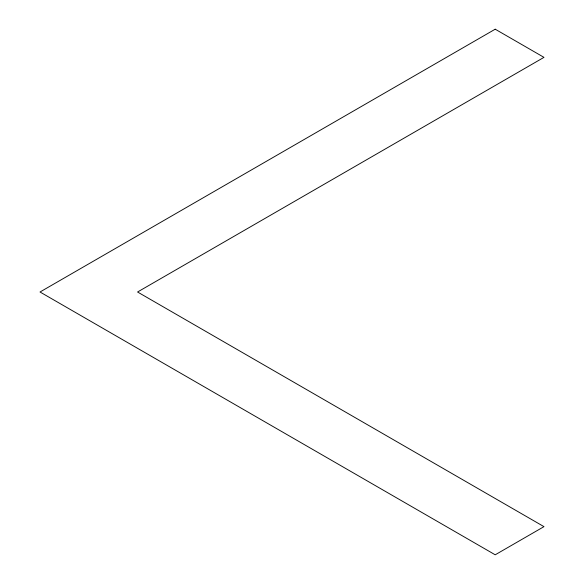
<?xml version="1.0" encoding="UTF-8"?>
<svg xmlns="http://www.w3.org/2000/svg" width="584" height="584" viewBox="0 0 584 584"><rect width="100%" height="100%" fill="white"/><g stroke="black" fill="none" stroke-linecap="round" stroke-linejoin="round"><path stroke-width="0.88" d="M495.21 29.2L40.019 292L495.21 554.8L543.981 526.644L137.561 292L543.981 57.356L495.21 29.2"/></g></svg>
